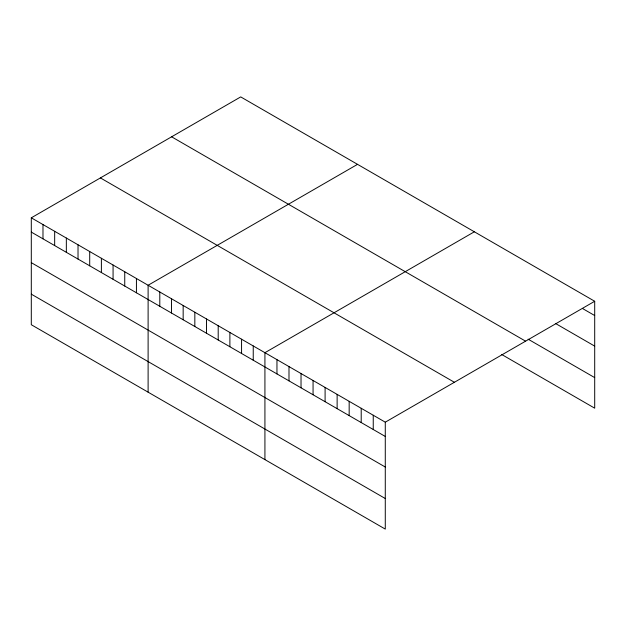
<?xml version="1.0" encoding="UTF-8"?>
<svg xmlns="http://www.w3.org/2000/svg" width="626" height="626" viewBox="0 0 626 626"><rect width="100%" height="100%" fill="white"/><g stroke="black" fill="none" stroke-linecap="round" stroke-linejoin="round"><path stroke-width="0.94" d="M31.3 217.817L385.28 422.182L385.28 529.095L31.3 324.73L31.3 217.817L240.72 96.905L594.7 301.27L594.7 408.183L501.629 354.449M357.532 164.348L148.112 285.253L148.112 392.166M474.352 231.784L264.923 352.696L264.923 459.609M385.28 422.182L594.7 301.27M582.665 308.595L594.7 315.543M555.387 323.415L594.7 346.115M528.101 339.167L594.7 377.611M171.61 136.804L525.59 341.17M100.41 177.917L454.39 382.283M31.3 232.09L385.28 436.455M31.3 262.662L385.28 467.027M31.3 294.157L385.28 498.523M373.245 415.234L373.245 429.506M361.21 408.285L361.21 422.558M349.167 401.336L349.167 415.609M337.132 394.388L337.132 408.661M325.097 387.439L325.097 401.712M313.063 380.491L313.063 394.763M301.028 373.542L301.028 387.815M288.993 366.593L288.993 380.866M276.958 359.645L276.958 373.918M253.24 345.951L253.24 360.224M241.566 339.206L241.566 353.487M229.883 332.469L229.883 346.741M218.2 325.723L218.2 339.996M206.517 318.978L206.517 333.251M194.835 312.233L194.835 326.506M183.16 305.488L183.16 319.761M171.477 298.743L171.477 313.016M159.794 291.998L159.794 306.278M136.429 278.515L136.429 292.788M124.746 271.77L124.746 286.043M113.071 265.025L113.071 279.298M101.389 258.28L101.389 272.553M89.706 251.535L89.706 265.807M78.023 244.789L78.023 259.062M66.34 238.044L66.34 252.325M54.665 231.307L54.665 245.58M42.983 224.562L42.983 238.835"/></g></svg>
